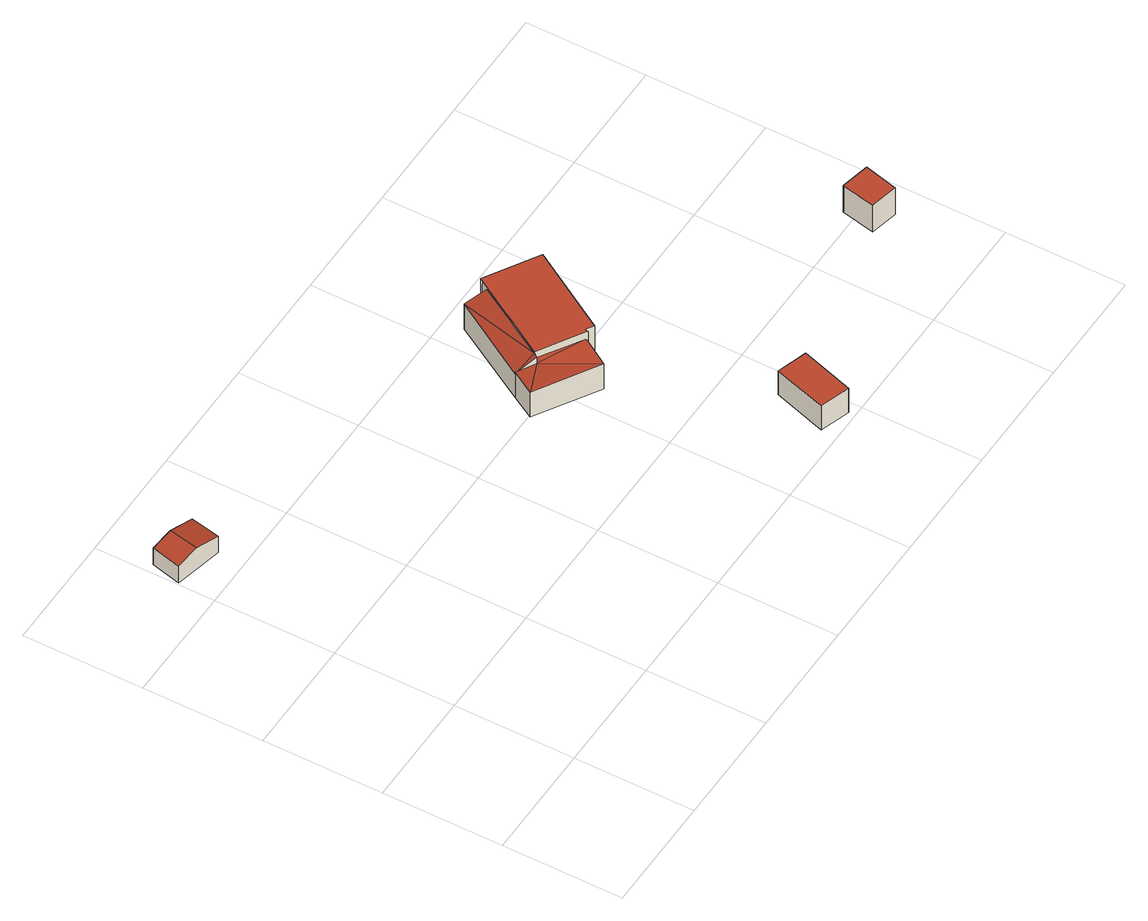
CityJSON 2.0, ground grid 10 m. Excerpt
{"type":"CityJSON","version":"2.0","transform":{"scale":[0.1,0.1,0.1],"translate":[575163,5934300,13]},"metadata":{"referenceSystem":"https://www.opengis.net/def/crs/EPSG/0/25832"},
"CityObjects":{
"building1":{"type":"Building","attributes":{"Grundfläche 2D":"10.383407","Grundhöhe NN":"13.654"},"geometry":[{"type":"Solid","lod":"3","boundaries":[[[[0,1,2,3]],[[4,1,0,5]],[[3,2,6,7]],[[5,0,3,7,8]],[[4,5,8,9]],[[6,2,1,4,9]],[[8,7,6,9]]]],"semantics":{"surfaces":[{"type":"RoofSurface"},{"type":"WallSurface"},{"type":"GroundSurface"}],"values":[[0,0,1,1,1,1,2]]}}]},
"building2":{"type":"Building","attributes":{"Grundfläche 2D":"70.316313","Grundhöhe NN":"14.461"},"geometry":[{"type":"Solid","lod":"3","boundaries":[[[[10,11,12,13,14,15,16]],[[17,18,19]],[[20,18,17]],[[21,22,18,20]],[[21,23,24,25]],[[26,25,24]],[[27,25,26]],[[28,25,27]],[[18,14,13,29,30,19]],[[31,16,15,14,18,28,27,32]],[[10,16,31,33]],[[11,10,33,34]],[[12,11,34,35]],[[13,12,35,29]],[[17,19,30,36]],[[20,17,36,37]],[[25,22,21]],[[25,28,18,22]],[[23,20,37,38,24]],[[26,24,38,39]],[[27,26,39,32]],[[20,23,21]],[[33,31,32,39,38,37,36,30,29,35,34]]]],"semantics":{"surfaces":[{"type":"RoofSurface"},{"type":"WallSurface"},{"type":"GroundSurface"}],"values":[[0,0,0,0,0,0,0,0,1,1,1,1,1,1,1,1,1,1,1,1,1,1,2]]}}]},
"building3":{"type":"Building","attributes":{"Grundfläche 2D":"11.866063","Grundhöhe NN":"14.294"},"geometry":[{"type":"Solid","lod":"3","boundaries":[[[[40,41,42,43]],[[44,45,43,42]],[[45,46,40,43]],[[46,47,41,40]],[[47,44,42,41]],[[47,46,45,44]]]],"semantics":{"surfaces":[{"type":"RoofSurface"},{"type":"WallSurface"},{"type":"GroundSurface"}],"values":[[0,1,1,1,1,2]]}}]},
"building4":{"type":"Building","attributes":{"Grundfläche 2D":"6.809839","Grundhöhe NN":"14.735"},"geometry":[{"type":"Solid","lod":"3","boundaries":[[[[48,49,50,51]],[[52,53,51,50]],[[53,54,48,51]],[[54,55,49,48]],[[55,52,50,49]],[[55,54,53,52]]]],"semantics":{"surfaces":[{"type":"RoofSurface"},{"type":"WallSurface"},{"type":"GroundSurface"}],"values":[[0,1,1,1,1,2]]}}]}
},
"vertices":[
[20,327,29],[25,352,29],[8,356,24],[2,331,24],[47,347,24],[42,322,24],[8,356,7],[2,331,7],[42,322,7],[47,347,7],
[331,189,49],[337,185,49],[378,253,49],[335,279,49],[293,209,49],[329,187,49],[330,186,49],[314,280,41],[293,209,48],[329,270,48],[275,214,40],[278,212,42],[290,205,48],[275,214,42],[264,195,41],[290,205,42],[315,164,41],[329,187,42],[293,209,42],[335,279,15],[329,270,15],[330,186,15],[329,187,15],[331,189,15],[337,185,15],[378,253,15],[314,280,15],[275,214,15],[264,195,15],[315,164,15],
[376,55,38],[362,11,38],[387,3,38],[401,47,38],[387,3,13],[401,47,13],[376,55,13],[362,11,13],
[544,77,45],[567,72,45],[574,100,45],[550,105,45],[574,100,17],[550,105,17],[544,77,17],[567,72,17]
]}
